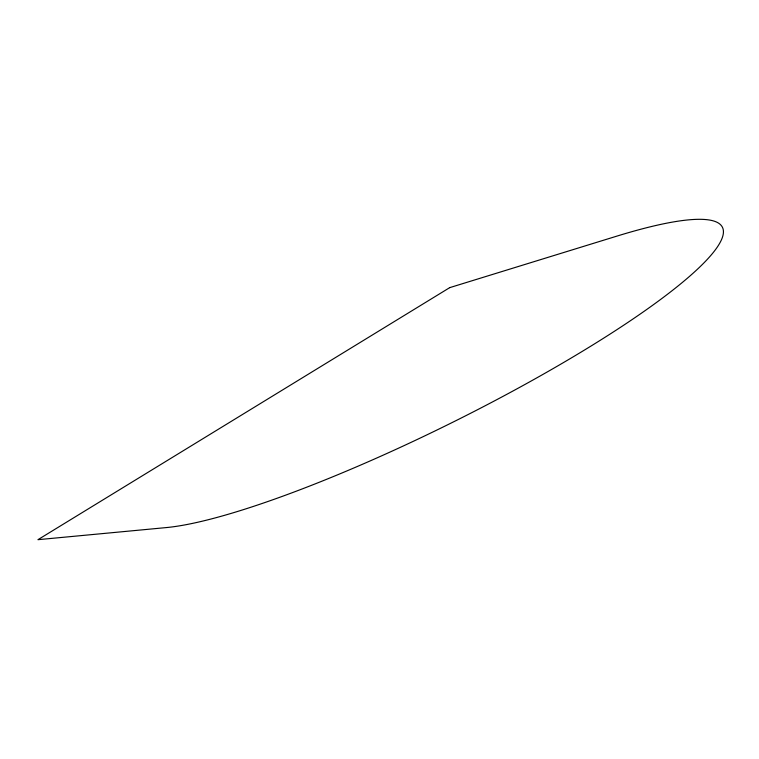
<?xml version="1.0" encoding="UTF-8"?>
<svg xmlns="http://www.w3.org/2000/svg" width="759" height="759" viewBox="0 0 759 759"><rect width="100%" height="100%" fill="white"/><g stroke="black" fill="none" stroke-linecap="round" stroke-linejoin="round"><path stroke-width="1.14" d="M449.707 287.642L37.95 539.687L166.382 527.571A329.311 54.714 -26.4 0 0 614.373 331.303A329.311 54.714 -26.4 0 0 616.782 236.153L449.707 287.642"/></g></svg>
